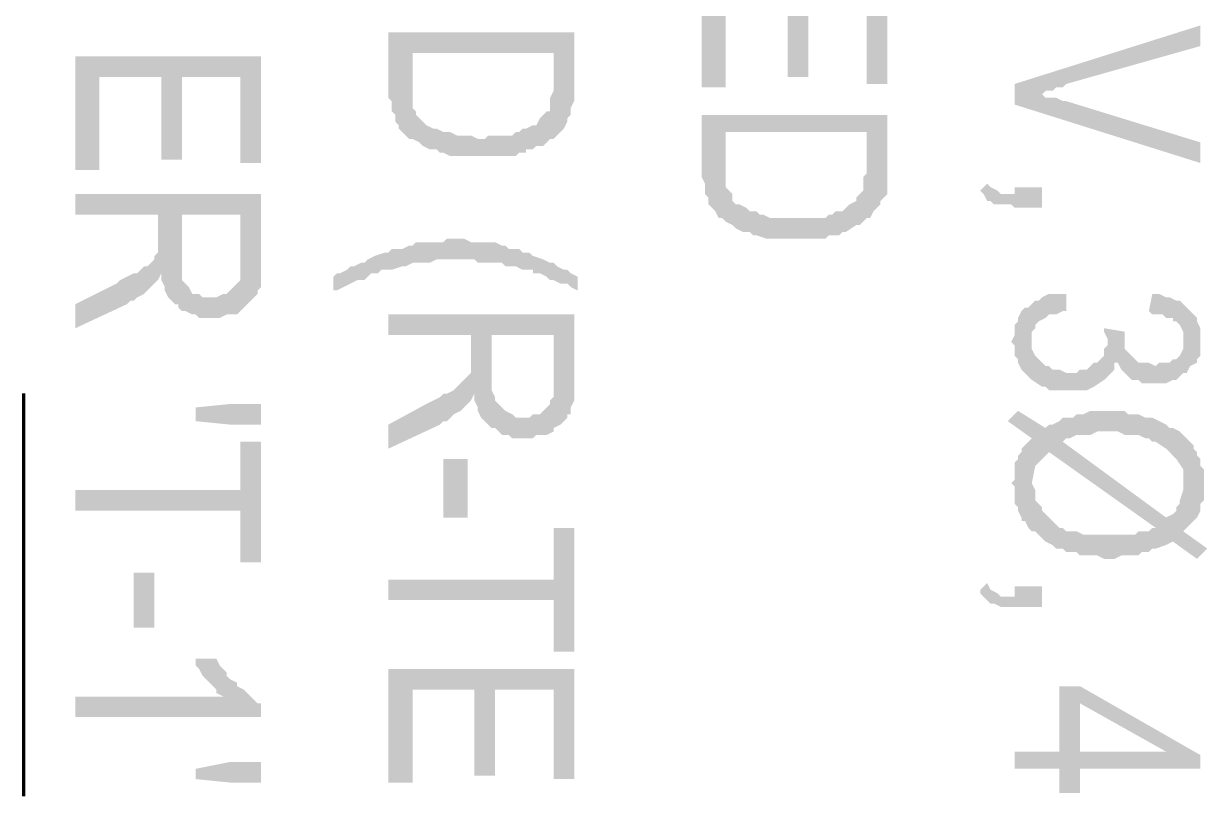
# Model space of a CAD drawing. Header units: inches. Extents: x -186 to 186, y -282 to 282.
# Drawn here: x -58.52 to -45.78, y 23.81 to 32.13 of the extents above; entities that cross this region are included whole.
import ezdxf

# ---------------------------------------------------------------- set-up
doc = ezdxf.new("R2010")
doc.units = ezdxf.units.IN
doc.header["$MEASUREMENT"] = 0
doc.layers.add('H', color=7, linetype='CONTINUOUS', lineweight=100)
doc.layers.add('P', color=250, linetype='CONTINUOUS', lineweight=100)

msp = doc.modelspace()

# ---------------------------------------------------------------- hatches: boundary and pattern name
at = {"layer": 'H', "linetype": 'Continuous'}
for points in [[(-49.222, 31.481), (-49.222, 32.667), (-51.222, 32.667), (-51.222, 31.444), (-50.963, 31.444), (-50.963, 32.444), (-50.296, 32.444), (-50.296, 31.556), (-50.074, 31.556), (-50.074, 32.444), (-49.444, 32.444), (-49.444, 31.481)], [(-45.852, 31.889), (-45.852, 32.111), (-47.852, 31.481), (-47.63, 31.37), (-47.556, 31.37), (-47.519, 31.407), (-47.444, 31.407), (-47.407, 31.444), (-47.333, 31.444), (-47.296, 31.481)], [(-52.593, 31.481), (-52.593, 32.037), (-54.593, 32.037), (-54.593, 31.333), (-54.556, 31.296), (-54.556, 31.185), (-54.519, 31.148), (-54.519, 31.074), (-54.481, 31.037), (-54.481, 31), (-54.444, 30.963), (-54.407, 30.926), (-54.37, 30.889), (-54.333, 31.815), (-52.815, 31.815), (-52.815, 31.481), (-52.815, 30.889), (-52.778, 30.926), (-52.741, 30.963), (-52.704, 31), (-52.667, 31.074), (-52.667, 31.111), (-52.63, 31.148), (-52.63, 31.185), (-52.63, 31.222), (-52.593, 31.296), (-52.593, 31.333), (-52.593, 31.407)], [(-55.963, 30.63), (-55.963, 31.778), (-57.963, 31.778), (-57.963, 30.556), (-57.704, 30.556), (-57.704, 31.556), (-57.037, 31.556), (-57.037, 30.667), (-56.815, 30.667), (-56.815, 31.556), (-56.185, 31.556), (-56.185, 30.63)], [(-52.815, 30.889), (-52.815, 31.481), (-52.815, 31.407), (-52.852, 31.333), (-52.852, 31.296), (-52.852, 31.222), (-52.852, 31.185), (-52.889, 31.185), (-52.926, 31.148), (-52.963, 31.111), (-53, 31.037), (-53.037, 31.037), (-53.111, 31), (-53.148, 31), (-53.185, 30.963), (-53.222, 30.963), (-53.259, 30.926), (-53.333, 30.926), (-53.37, 30.926), (-53.519, 30.926), (-53.556, 30.889), (-53.63, 30.889), (-53.704, 30.926), (-53.741, 30.926), (-53.815, 30.926), (-53.852, 30.926), (-53.926, 30.963), (-53.963, 30.963), (-54, 30.963), (-54.074, 31), (-54.111, 31), (-54.185, 31.037), (-54.222, 31.074), (-54.259, 31.111), (-54.296, 31.148), (-54.296, 31.185), (-54.333, 31.222), (-54.333, 31.333), (-54.333, 31.815), (-54.37, 30.889), (-54.333, 30.889), (-54.259, 30.852), (-54.222, 30.815), (-54.148, 30.778), (-54.074, 30.778), (-54.037, 30.741), (-54, 30.741), (-53.926, 30.704), (-53.889, 30.704), (-53.815, 30.704), (-53.778, 30.704), (-53.37, 30.704), (-53.333, 30.704), (-53.259, 30.704), (-53.222, 30.704), (-53.185, 30.741), (-53.111, 30.741), (-53.111, 30.778), (-53.037, 30.778), (-53, 30.815), (-52.926, 30.815), (-52.889, 30.852), (-52.852, 30.889)], [(-45.852, 30.63), (-45.852, 30.852), (-47.296, 31.296), (-47.333, 31.296), (-47.407, 31.333), (-47.444, 31.333), (-47.519, 31.333), (-47.556, 31.37), (-47.63, 31.37), (-47.852, 31.481), (-47.852, 31.259)], [(-49.222, 30.593), (-49.222, 31.148), (-51.222, 31.148), (-51.222, 30.481), (-51.185, 30.407), (-51.185, 30.296), (-51.148, 30.259), (-51.148, 30.185), (-51.111, 30.148), (-51.074, 30.111), (-51.037, 30.037), (-51, 30.037), (-50.963, 30.963), (-49.444, 30.963), (-49.444, 30.593), (-49.444, 30.037), (-49.407, 30.037), (-49.37, 30.111), (-49.333, 30.148), (-49.296, 30.185), (-49.296, 30.222), (-49.222, 30.296), (-49.222, 30.37), (-49.222, 30.407), (-49.222, 30.481), (-49.222, 30.519)], [(-49.444, 30.037), (-49.444, 30.593), (-49.444, 30.519), (-49.481, 30.481), (-49.481, 30.407), (-49.481, 30.37), (-49.481, 30.333), (-49.519, 30.296), (-49.556, 30.259), (-49.556, 30.222), (-49.63, 30.185), (-49.704, 30.111), (-49.778, 30.111), (-49.815, 30.074), (-49.852, 30.074), (-49.889, 30.037), (-49.963, 30.037), (-50, 30.037), (-50.148, 30.037), (-50.185, 30.037), (-50.259, 30.037), (-50.333, 30.037), (-50.37, 30.037), (-50.444, 30.037), (-50.481, 30.037), (-50.556, 30.074), (-50.593, 30.074), (-50.63, 30.111), (-50.704, 30.111), (-50.741, 30.148), (-50.815, 30.185), (-50.852, 30.185), (-50.889, 30.222), (-50.889, 30.296), (-50.926, 30.333), (-50.963, 30.37), (-50.963, 30.407), (-50.963, 30.481), (-50.963, 30.963), (-51, 30.037), (-50.963, 30), (-50.889, 29.963), (-50.852, 29.926), (-50.778, 29.889), (-50.704, 29.889), (-50.667, 29.852), (-50.63, 29.852), (-50.519, 29.815), (-50.444, 29.815), (-50.37, 29.815), (-50, 29.815), (-49.963, 29.815), (-49.889, 29.815), (-49.852, 29.852), (-49.815, 29.852), (-49.741, 29.852), (-49.704, 29.889), (-49.667, 29.889), (-49.556, 29.963), (-49.519, 29.963), (-49.481, 30)], [(-47.556, 30.148), (-47.556, 30.37), (-47.852, 30.37), (-47.852, 30.296), (-47.889, 30.296), (-47.926, 30.296), (-48, 30.296), (-48.037, 30.333), (-48.111, 30.37), (-48.148, 30.407), (-48.222, 30.333), (-48.185, 30.296), (-48.148, 30.222), (-48.111, 30.222), (-48.074, 30.185), (-48, 30.185), (-47.963, 30.185), (-47.889, 30.185), (-47.852, 30.148)], [(-55.963, 29.556), (-55.963, 30.296), (-57.963, 30.296), (-57.963, 30.074), (-57.074, 30.074), (-57.074, 29.815), (-57.037, 29.444), (-57.037, 29.407), (-57.037, 29.37), (-57, 29.296), (-57, 29.259), (-56.963, 29.185), (-56.926, 29.148), (-56.889, 29.111), (-56.852, 29.111), (-56.852, 29.074), (-56.815, 30.074), (-56.185, 30.074), (-56.185, 29.556), (-56.148, 29.074), (-56.111, 29.111), (-56.074, 29.148), (-56.037, 29.185), (-56, 29.222), (-56, 29.259), (-55.963, 29.296), (-55.963, 29.37), (-55.963, 29.481)], [(-56.148, 29.074), (-56.185, 29.556), (-56.185, 29.481), (-56.185, 29.407), (-56.185, 29.37), (-56.222, 29.333), (-56.259, 29.296), (-56.333, 29.222), (-56.37, 29.222), (-56.444, 29.185), (-56.593, 29.185), (-56.63, 29.222), (-56.667, 29.222), (-56.704, 29.222), (-56.741, 29.296), (-56.778, 29.333), (-56.815, 29.37), (-56.815, 29.407), (-56.815, 29.481), (-56.815, 30.074), (-56.852, 29.074), (-56.815, 29.037), (-56.778, 29.037), (-56.704, 29), (-56.667, 29), (-56.63, 28.963), (-56.407, 28.963), (-56.333, 29), (-56.296, 29), (-56.222, 29), (-56.185, 29.037)], [(-57.037, 29.444), (-57.074, 29.815), (-57.074, 29.741), (-57.074, 29.667), (-57.111, 29.63), (-57.111, 29.593), (-57.148, 29.556), (-57.185, 29.519), (-57.222, 29.519), (-57.259, 29.481), (-57.296, 29.444), (-57.333, 29.444), (-57.407, 29.407), (-57.481, 29.37), (-57.519, 29.333), (-57.963, 29.111), (-57.963, 28.852), (-57.407, 29.111), (-57.37, 29.148), (-57.333, 29.148), (-57.296, 29.185), (-57.222, 29.222), (-57.185, 29.259), (-57.148, 29.296), (-57.111, 29.333), (-57.074, 29.37)], [(-52.556, 29.259), (-52.556, 29.407), (-52.63, 29.444), (-52.667, 29.481), (-52.704, 29.481), (-52.778, 29.519), (-52.815, 29.556), (-52.852, 29.556), (-52.926, 29.593), (-53.037, 29.63), (-53.074, 29.667), (-53.148, 29.667), (-53.185, 29.704), (-53.222, 29.704), (-53.296, 29.704), (-53.333, 29.741), (-53.37, 29.741), (-53.444, 29.778), (-53.481, 29.778), (-53.556, 29.778), (-53.593, 29.778), (-53.704, 29.778), (-53.778, 29.815), (-53.963, 29.815), (-54, 29.778), (-54.111, 29.778), (-54.185, 29.778), (-54.222, 29.778), (-54.296, 29.778), (-54.333, 29.741), (-54.37, 29.741), (-54.444, 29.704), (-54.481, 29.704), (-54.556, 29.704), (-54.593, 29.667), (-54.63, 29.667), (-54.741, 29.63), (-54.815, 29.593), (-54.852, 29.556), (-54.889, 29.556), (-54.963, 29.519), (-55, 29.519), (-55.037, 29.481), (-55.111, 29.444), (-55.148, 29.444), (-55.185, 29.407), (-55.185, 29.259), (-55.148, 29.259), (-54.926, 29.37), (-54.852, 29.37), (-54.815, 29.407), (-54.778, 29.444), (-54.704, 29.444), (-54.667, 29.481), (-54.556, 29.481), (-54.444, 29.519), (-54.407, 29.519), (-54.333, 29.556), (-54.296, 29.556), (-54.222, 29.556), (-54.185, 29.556), (-54.148, 29.556), (-54.074, 29.593), (-53.667, 29.593), (-53.63, 29.556), (-53.556, 29.556), (-53.481, 29.556), (-53.444, 29.556), (-53.37, 29.556), (-53.333, 29.519), (-53.259, 29.519), (-53.222, 29.519), (-53.148, 29.481), (-53.037, 29.481), (-53.037, 29.444), (-53, 29.444), (-52.963, 29.444), (-52.889, 29.407), (-52.852, 29.37), (-52.815, 29.37), (-52.741, 29.333), (-52.667, 29.333), (-52.63, 29.296)], [(-47.296, 29.037), (-47.296, 29.222), (-47.333, 29.222), (-47.37, 29.222), (-47.444, 29.222), (-47.481, 29.222), (-47.556, 29.185), (-47.593, 29.148), (-47.63, 29.148), (-47.667, 29.111), (-47.667, 28.704), (-47.667, 28.815), (-47.63, 28.852), (-47.63, 28.889), (-47.593, 28.926), (-47.519, 28.963), (-47.481, 29), (-47.407, 29), (-47.333, 29.037)], [(-46.037, 29.111), (-46.074, 29.148), (-46.111, 29.148), (-46.185, 29.185), (-46.222, 29.185), (-46.296, 29.222), (-46.37, 29.222), (-46.407, 29.037), (-46.37, 29), (-46.296, 29), (-46.259, 29), (-46.222, 28.963), (-46.148, 28.963), (-46.148, 28.926), (-46.111, 28.926), (-46.074, 28.889), (-46.037, 28.815), (-46.037, 28.778), (-46.037, 28.704)], [(-46.852, 28.333), (-46.852, 28.704), (-46.852, 28.667), (-46.889, 28.63), (-46.889, 28.556), (-46.926, 28.519), (-46.963, 28.481), (-47, 28.481), (-47.037, 28.444), (-47.074, 28.407), (-47.148, 28.407), (-47.185, 28.37), (-47.296, 28.37), (-47.37, 28.407), (-47.444, 28.407), (-47.481, 28.444), (-47.519, 28.444), (-47.556, 28.481), (-47.593, 28.519), (-47.63, 28.556), (-47.667, 28.63), (-47.667, 28.667), (-47.667, 28.704), (-47.667, 29.111), (-47.704, 29.074), (-47.741, 29.074), (-47.778, 29.037), (-47.815, 28.963), (-47.815, 28.926), (-47.852, 28.889), (-47.852, 28.815), (-47.852, 28.778), (-47.889, 28.704), (-47.852, 28.667), (-47.852, 28.63), (-47.852, 28.556), (-47.815, 28.519), (-47.815, 28.481), (-47.778, 28.407), (-47.741, 28.37), (-47.704, 28.333), (-47.667, 28.296), (-47.556, 28.222), (-47.519, 28.222), (-47.481, 28.185), (-47.444, 28.185), (-47.37, 28.185), (-47.185, 28.185), (-47.111, 28.185), (-47.074, 28.185), (-47, 28.222), (-46.889, 28.296)], [(-45.852, 28.741), (-45.852, 28.815), (-45.852, 28.852), (-45.889, 28.926), (-45.889, 28.963), (-45.926, 29), (-45.963, 29.037), (-46, 29.074), (-46.037, 29.111), (-46.037, 28.667), (-46.037, 28.63), (-46.074, 28.556), (-46.111, 28.519), (-46.148, 28.519), (-46.185, 28.481), (-46.222, 28.481), (-46.296, 28.481), (-46.333, 28.444), (-46.407, 28.481), (-46.444, 28.481), (-46.519, 28.481), (-46.556, 28.519), (-46.593, 28.556), (-46.63, 28.593), (-46.667, 28.63), (-46.667, 28.741), (-46.667, 28.778), (-46.667, 28.37), (-46.63, 28.333), (-46.593, 28.296), (-46.556, 28.296), (-46.519, 28.296), (-46.481, 28.259), (-46.407, 28.259), (-46.259, 28.259), (-46.222, 28.259), (-46.148, 28.296), (-46.111, 28.296), (-46.074, 28.333), (-46.037, 28.37), (-46, 28.37), (-45.963, 28.444), (-45.889, 28.481), (-45.889, 28.519), (-45.852, 28.556), (-45.852, 28.63), (-45.852, 28.667)], [(-52.593, 28.259), (-52.593, 29), (-54.593, 29), (-54.593, 28.778), (-53.704, 28.778), (-53.704, 28.519), (-53.667, 28.148), (-53.667, 28.111), (-53.667, 28.074), (-53.63, 28), (-53.63, 27.963), (-53.593, 27.889), (-53.556, 27.852), (-53.519, 27.815), (-53.481, 27.778), (-53.481, 28.778), (-52.815, 28.778), (-52.815, 28.259), (-52.815, 27.778), (-52.741, 27.815), (-52.704, 27.852), (-52.667, 27.889), (-52.667, 27.926), (-52.63, 27.926), (-52.63, 27.963), (-52.63, 28), (-52.593, 28.074), (-52.593, 28.185)], [(-46.667, 28.815), (-46.889, 28.852), (-46.889, 28.815), (-46.852, 28.741), (-46.852, 28.704), (-46.852, 28.333), (-46.815, 28.37), (-46.778, 28.407), (-46.778, 28.481), (-46.741, 28.481), (-46.704, 28.407), (-46.667, 28.37), (-46.667, 28.778)], [(-52.815, 27.778), (-52.815, 28.259), (-52.815, 28.185), (-52.815, 28.111), (-52.852, 28.074), (-52.852, 28.037), (-52.889, 28), (-52.963, 27.926), (-53.037, 27.926), (-53.074, 27.889), (-53.222, 27.889), (-53.259, 27.926), (-53.333, 27.963), (-53.37, 28), (-53.407, 28.037), (-53.444, 28.074), (-53.444, 28.111), (-53.481, 28.185), (-53.481, 28.778), (-53.481, 27.778), (-53.444, 27.778), (-53.407, 27.741), (-53.37, 27.704), (-53.296, 27.704), (-53.259, 27.667), (-53.037, 27.667), (-53, 27.704), (-52.926, 27.704), (-52.889, 27.704), (-52.815, 27.741)], [(-53.667, 28.148), (-53.704, 28.519), (-53.704, 28.444), (-53.704, 28.37), (-53.741, 28.333), (-53.778, 28.296), (-53.852, 28.222), (-53.889, 28.185), (-53.963, 28.148), (-54, 28.148), (-54.037, 28.111), (-54.111, 28.074), (-54.185, 28.037), (-54.593, 27.815), (-54.593, 27.556), (-54.037, 27.815), (-54, 27.852), (-53.963, 27.852), (-53.926, 27.889), (-53.889, 27.926), (-53.815, 27.963), (-53.741, 28.037), (-53.704, 28.074)], [(-56.667, 28), (-56.296, 28.037), (-55.963, 28.037), (-55.963, 27.815), (-56.296, 27.815), (-56.667, 27.852)], [(-45.778, 26.481), (-46.037, 26.667), (-46.037, 27.185), (-46.037, 27.111), (-46.074, 27), (-46.074, 26.963), (-46.111, 26.926), (-46.111, 26.889), (-46.148, 26.852), (-46.222, 26.815), (-47.333, 27.63), (-47.37, 27.852), (-47.444, 27.815), (-47.481, 27.815), (-47.519, 27.778), (-47.815, 27.963), (-47.926, 27.852), (-47.667, 27.667), (-47.667, 27.185), (-47.63, 27.37), (-47.593, 27.407), (-47.556, 27.444), (-47.519, 27.481), (-47.481, 27.519), (-46.333, 26.704), (-46.333, 26.481), (-46.222, 26.519), (-46.148, 26.556), (-45.889, 26.37)], [(-45.815, 27.185), (-45.815, 27.259), (-45.815, 27.333), (-45.852, 27.37), (-45.852, 27.444), (-45.889, 27.481), (-45.889, 27.519), (-45.926, 27.556), (-45.926, 27.593), (-45.963, 27.63), (-46, 27.667), (-46.037, 27.704), (-46.074, 27.741), (-46.148, 27.778), (-46.185, 27.778), (-46.222, 27.815), (-46.296, 27.852), (-46.37, 27.889), (-46.407, 27.889), (-46.444, 27.889), (-46.519, 27.926), (-46.556, 27.926), (-46.63, 27.926), (-46.667, 27.963), (-46.741, 27.963), (-46.778, 27.963), (-46.926, 27.963), (-47, 27.963), (-47.037, 27.963), (-47.111, 27.926), (-47.148, 27.926), (-47.185, 27.926), (-47.222, 27.889), (-47.259, 27.889), (-47.333, 27.889), (-47.37, 27.852), (-47.333, 27.63), (-47.296, 27.667), (-47.259, 27.667), (-47.185, 27.704), (-47.148, 27.704), (-47.111, 27.704), (-47.074, 27.704), (-47.037, 27.704), (-46.963, 27.741), (-46.741, 27.741), (-46.667, 27.704), (-46.63, 27.704), (-46.556, 27.704), (-46.519, 27.704), (-46.444, 27.667), (-46.407, 27.667), (-46.37, 27.63), (-46.333, 27.63), (-46.222, 27.556), (-46.185, 27.519), (-46.148, 27.481), (-46.111, 27.444), (-46.037, 27.333), (-46.037, 27.296), (-46.037, 27.185), (-46.037, 26.667), (-46, 26.704), (-45.963, 26.741), (-45.926, 26.778), (-45.889, 26.815), (-45.852, 26.889), (-45.852, 26.963), (-45.815, 27), (-45.815, 27.037), (-45.815, 27.111)], [(-46.333, 26.481), (-46.333, 26.704), (-46.37, 26.704), (-46.407, 26.667), (-46.444, 26.667), (-46.519, 26.667), (-46.556, 26.63), (-46.63, 26.63), (-46.667, 26.63), (-46.741, 26.63), (-46.963, 26.63), (-47, 26.63), (-47.074, 26.63), (-47.111, 26.63), (-47.185, 26.667), (-47.222, 26.667), (-47.296, 26.667), (-47.333, 26.704), (-47.37, 26.704), (-47.444, 26.778), (-47.481, 26.815), (-47.519, 26.852), (-47.556, 26.889), (-47.556, 26.926), (-47.593, 26.963), (-47.63, 27), (-47.63, 27.074), (-47.63, 27.111), (-47.667, 27.185), (-47.667, 27.667), (-47.704, 27.63), (-47.778, 27.556), (-47.778, 27.519), (-47.815, 27.481), (-47.815, 27.444), (-47.852, 27.407), (-47.852, 27.296), (-47.852, 27.222), (-47.889, 27.185), (-47.852, 27.148), (-47.852, 27.074), (-47.852, 27.037), (-47.852, 26.963), (-47.815, 26.926), (-47.815, 26.889), (-47.778, 26.815), (-47.778, 26.778), (-47.741, 26.778), (-47.704, 26.704), (-47.667, 26.667), (-47.63, 26.667), (-47.593, 26.63), (-47.556, 26.593), (-47.519, 26.556), (-47.444, 26.519), (-47.407, 26.481), (-47.37, 26.481), (-47.333, 26.481), (-47.296, 26.444), (-47.222, 26.444), (-47.185, 26.444), (-47.148, 26.407), (-47.074, 26.407), (-46.963, 26.407), (-46.889, 26.37), (-46.778, 26.37), (-46.704, 26.407), (-46.63, 26.407), (-46.593, 26.407), (-46.519, 26.407), (-46.481, 26.444), (-46.407, 26.444), (-46.37, 26.481)], [(-55.963, 26.333), (-55.963, 27.63), (-56.185, 27.63), (-56.185, 27.111), (-57.963, 27.111), (-57.963, 26.889), (-56.185, 26.889), (-56.185, 26.333)], [(-54, 26.815), (-53.741, 26.815), (-53.741, 27.444), (-54, 27.444)], [(-52.593, 25.37), (-52.593, 26.704), (-52.815, 26.704), (-52.815, 26.148), (-54.593, 26.148), (-54.593, 25.926), (-52.815, 25.926), (-52.815, 25.37)], [(-57.333, 25.63), (-57.111, 25.63), (-57.111, 26.222), (-57.333, 26.222)], [(-47.556, 25.852), (-47.556, 26.074), (-47.852, 26.074), (-47.852, 25.963), (-47.889, 25.963), (-47.926, 25.963), (-48, 25.963), (-48.037, 26), (-48.111, 26.037), (-48.148, 26.111), (-48.222, 26.037), (-48.222, 26), (-48.185, 25.963), (-48.148, 25.926), (-48.111, 25.889), (-48.074, 25.889), (-48, 25.852), (-47.963, 25.852), (-47.889, 25.852), (-47.852, 25.852)], [(-56.37, 25.185), (-56.407, 25.222), (-56.444, 25.296), (-56.667, 25.296), (-56.667, 25.259), (-56.667, 25.222), (-56.63, 25.185), (-56.593, 25.111), (-56.556, 25.074), (-56.519, 25.037), (-56.481, 25), (-56.444, 24.963), (-56.444, 24.926), (-56.37, 24.889)], [(-55.963, 24.667), (-55.963, 24.815), (-56, 24.815), (-56.037, 24.852), (-56.074, 24.889), (-56.111, 24.926), (-56.148, 24.963), (-56.222, 25), (-56.222, 25.037), (-56.296, 25.074), (-56.333, 25.111), (-56.333, 25.148), (-56.37, 25.185), (-56.37, 24.889), (-57.963, 24.889), (-57.963, 24.667)], [(-52.593, 24), (-52.593, 25.185), (-54.593, 25.185), (-54.593, 23.963), (-54.333, 23.963), (-54.333, 24.963), (-53.667, 24.963), (-53.667, 24.037), (-53.444, 24.037), (-53.444, 24.963), (-52.815, 24.963), (-52.815, 24)], [(-45.852, 24.111), (-45.852, 24.259), (-47.148, 25), (-47.37, 25), (-47.37, 24.296), (-47.852, 24.296), (-47.852, 24.111), (-47.37, 24.111), (-47.37, 23.852), (-47.148, 23.852), (-47.148, 24.815), (-46.222, 24.296)], [(-45.852, 24.111), (-46.222, 24.296), (-47.148, 24.296), (-47.148, 24.815), (-47.148, 24.111)], [(-56.667, 24.111), (-56.296, 24.185), (-55.963, 24.185), (-55.963, 23.963), (-56.296, 23.963), (-56.667, 24)]]:
    msp.add_hatch(color=0, dxfattribs=at).paths.add_polyline_path(points)

# ---------------------------------------------------------------- linework, layer by layer
at = {"layer": 'P', "color": 0, "linetype": 'Continuous'}
msp.add_lwpolyline([(-58.519, 28.148), (-58.519, 23.815)], dxfattribs=at)

doc.saveas('drawing.dxf')
